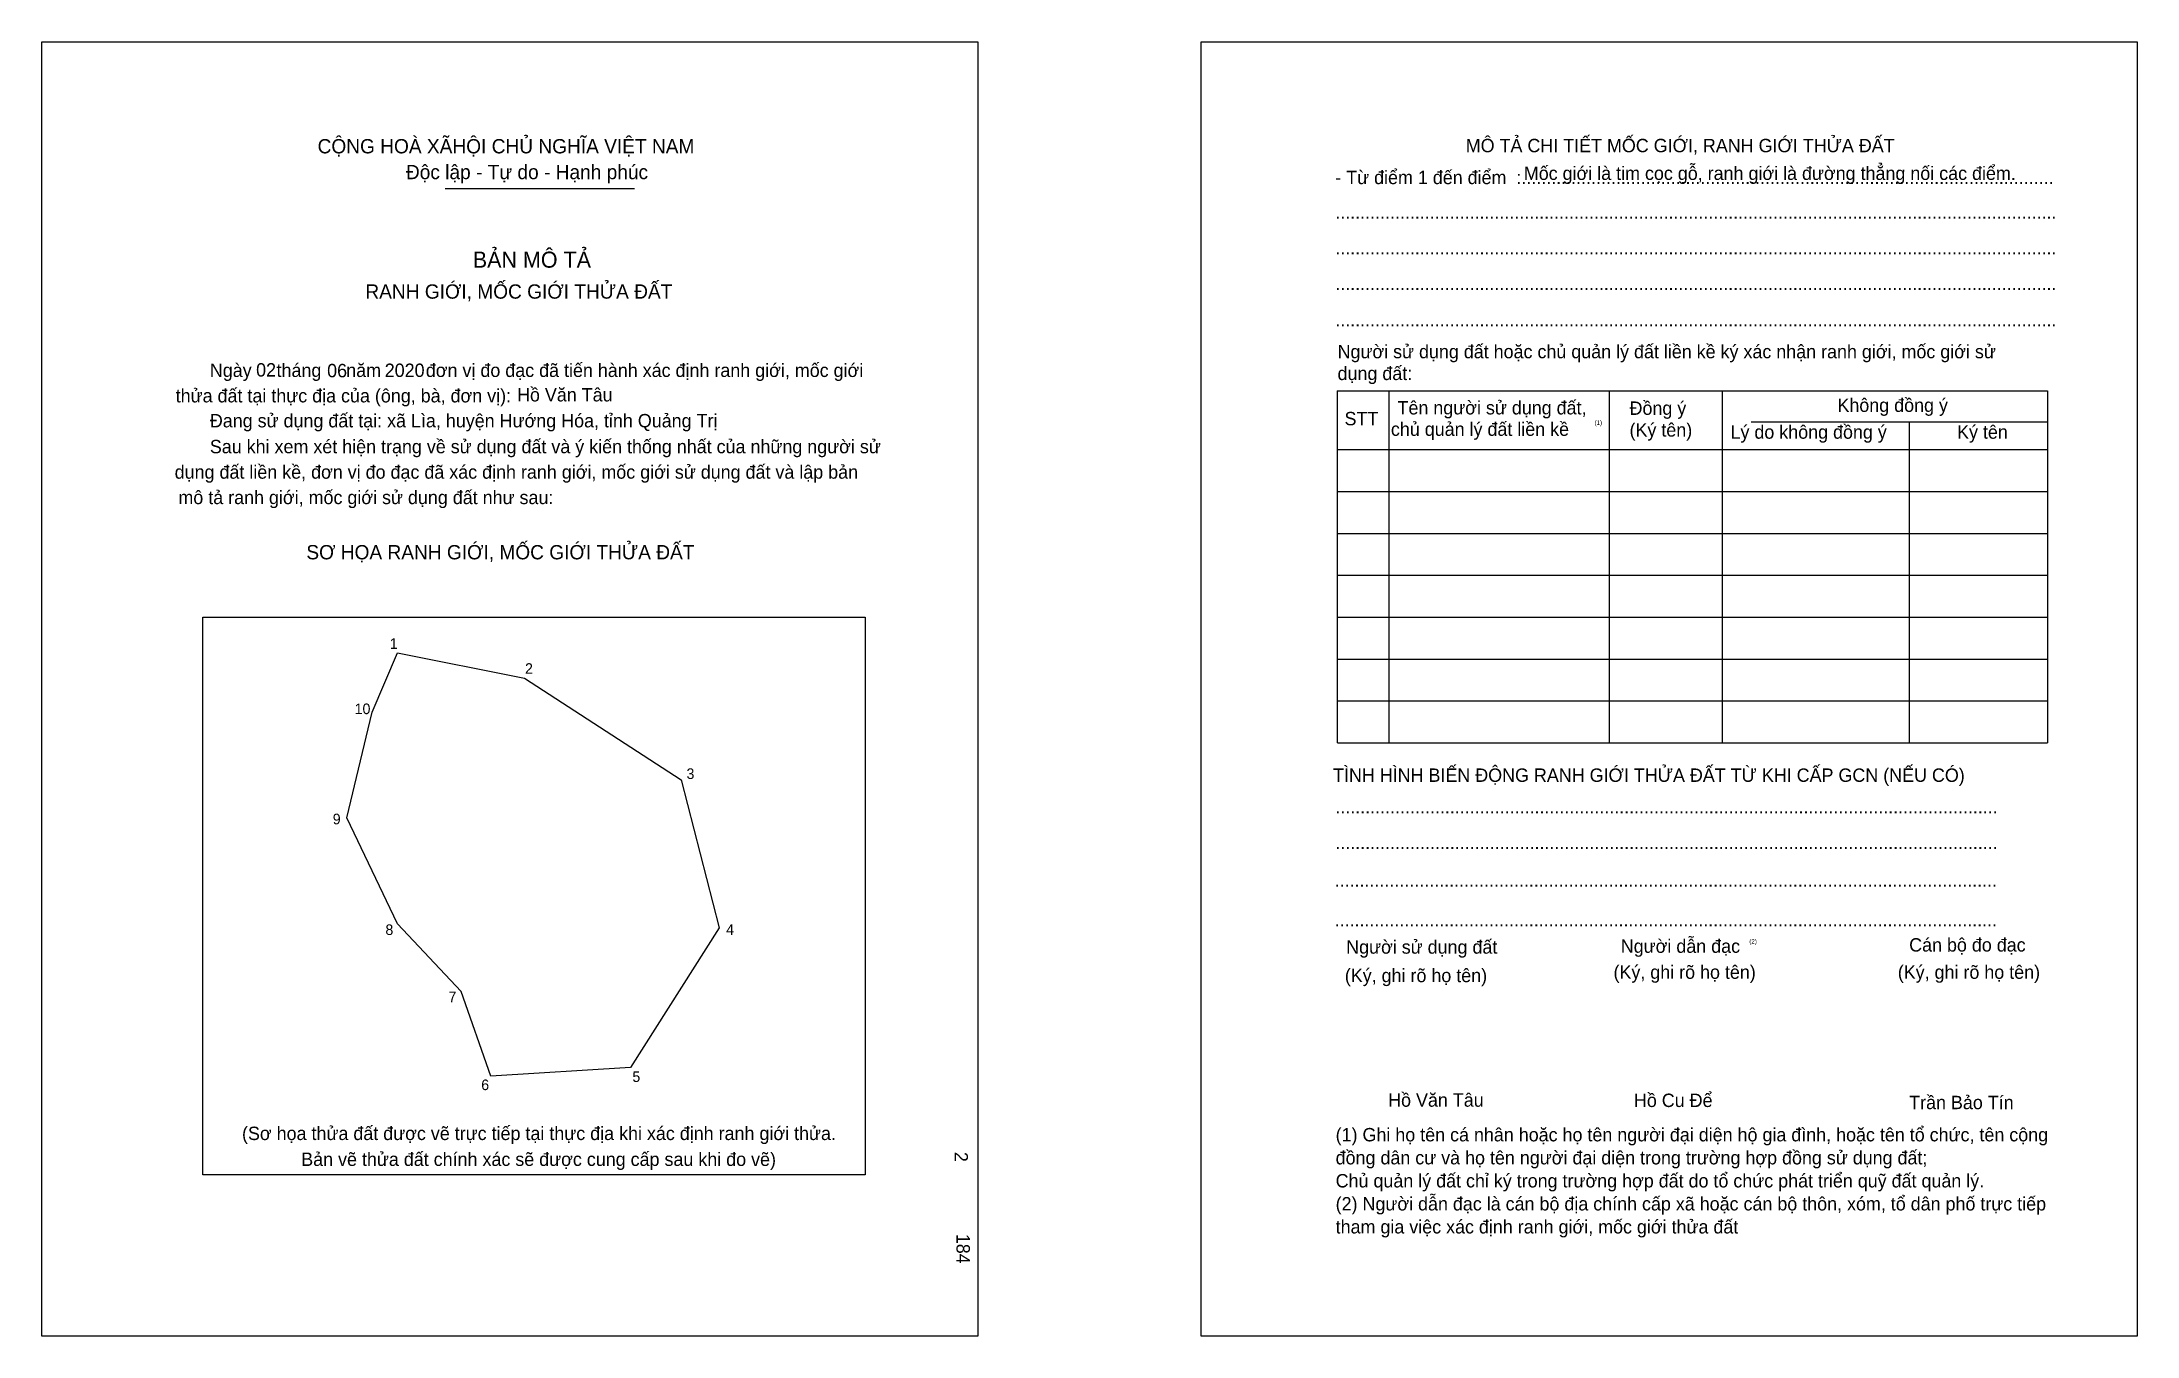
# Model space of a CAD drawing. Extents: x 551751 to 552246, y 1821575 to 1821880.
import ezdxf

# ---------------------------------------------------------------- set-up
doc = ezdxf.new("R2010")
doc.units = 0
for name, color, linetype in [('bmtKhungInTrang1', 7, 'Continuous'), ('bmtKhungInTrang2', 7, 'Continuous'), ('bmtNoiDung', 7, 'Continuous'), ('bmtTemplate', 7, 'Continuous'), ('CanhThua', 7, 'Continuous'), ('SoHieuDinhThua', 7, 'Continuous')]:
    doc.layers.add(name, color=color, linetype=linetype)

msp = doc.modelspace()

# ---------------------------------------------------------------- linework, layer by layer
at = {"layer": 'bmtKhungInTrang1'}
msp.add_lwpolyline([(551750.95, 1821880.42), (551972.1, 1821880.42), (551972.1, 1821574.53), (551750.95, 1821574.53)], close=True, dxfattribs=at)
at = {"layer": 'bmtKhungInTrang2'}
msp.add_lwpolyline([(552024.84, 1821880.42), (552245.99, 1821880.42), (552245.99, 1821574.53), (552024.84, 1821574.53)], close=True, dxfattribs=at)
at = {"layer": 'bmtTemplate'}
for p, q in [((551846.25, 1821845.75), (551890.97, 1821845.75)), ((552069.2, 1821797.91), (552069.2, 1821714.76)), ((552121.23, 1821797.91), (552121.23, 1821714.76)), ((552147.99, 1821798.01), (552147.99, 1821714.76)), ((552224.82, 1821797.91), (552224.82, 1821714.76)), ((552154.78, 1821790.59), (552224.82, 1821790.59)), ((552057.08, 1821784.05), (552224.82, 1821784.05)), ((552057.08, 1821774.16), (552224.82, 1821774.16)), ((552057.08, 1821764.26), (552224.82, 1821764.26)), ((552057.08, 1821754.36), (552224.82, 1821754.36)), ((552057.08, 1821744.46), (552224.82, 1821744.46)), ((552057.08, 1821734.56), (552224.82, 1821734.56)), ((552057.08, 1821724.66), (552224.82, 1821724.66)), ((552057.08, 1821714.76), (552224.82, 1821714.76))]:
    msp.add_line(p, q, dxfattribs=at)
for points in [[(552056.97, 1821797.91), (552224.82, 1821797.91)], [(552056.97, 1821797.91), (552056.97, 1821714.76)], [(552192.17, 1821790.49), (552192.17, 1821714.76)]]:
    msp.add_lwpolyline(points, dxfattribs=at)
msp.add_lwpolyline([(551789, 1821612.63), (551789, 1821744.45), (551945.48, 1821744.45), (551945.48, 1821612.63)], close=True, dxfattribs=at)
at = {"layer": 'CanhThua'}
for p, q in [((551829, 1821722), (551835, 1821736)), ((551835, 1821736), (551865, 1821730)), ((551865, 1821730), (551902, 1821706)), ((551823, 1821697), (551829, 1821722)), ((551902, 1821706), (551911, 1821671)), ((551835, 1821672), (551823, 1821697)), ((551850, 1821656), (551835, 1821672)), ((551911, 1821671), (551890, 1821638)), ((551857, 1821636), (551850, 1821656)), ((551890, 1821638), (551857, 1821636))]:
    msp.add_line(p, q, dxfattribs=at)

# ---------------------------------------------------------------- texts
at = {"layer": 'bmtNoiDung'}
for s, p in [('02', (551801.56, 1821801.32)), ('06', (551818.34, 1821801.15)), ('2020', (551831.95, 1821801.22)), ('Hồ Văn Tâu', (551863.21, 1821795.44)), ('Hồ Văn Tâu', (552069.03, 1821628.75))]:
    msp.add_text(s, height=3.164, dxfattribs=at).set_placement(p)
for s, height, p in [('2', 3.16, (551966.59, 1821618.07)), ('184', 3.164, (551967.04, 1821598.71))]:
    msp.add_text(s, height=height, rotation=270, dxfattribs=at).set_placement(p)
at = {"layer": 'bmtTemplate'}
for s, height, p in [('CỘNG HOÀ XÃHỘI CHỦ NGHĨA VIỆT NAM', 3.3753, (551816.09, 1821854.07)), ('MÔ TẢ CHI TIẾT MỐC GIỚI, RANH GIỚI THỬA ĐẤT', 3.1631, (552087.37, 1821854.34)), ('Độc lập - Tự do - Hạnh phúc', 3.3753, (551836.96, 1821847.97)), ('- Từ điểm 1 đến điểm  :...........................................................................................................', 3.1631, (552056.54, 1821846.8)), ('Mốc giới là tim cọc gỗ, ranh giới là đường thẳng nối các điểm.', 3.1631, (552101.09, 1821847.79)), ('.................................................................................................................................................', 3.1631, (552056.54, 1821838.6)), ('BẢN MÔ TẢ', 3.797, (551852.76, 1821827.05)), ('.................................................................................................................................................', 3.1631, (552056.54, 1821830.19)), ('RANH GIỚI, MỐC GIỚI THỬA ĐẤT', 3.3753, (551827.38, 1821819.73)), ('.................................................................................................................................................', 3.1631, (552056.54, 1821821.77)), ('.................................................................................................................................................', 3.1631, (552056.54, 1821813.16)), ('Người sử dụng đất hoặc chủ quản lý đất liền kề ký xác nhận ranh giới, mốc giới sử', 3.1631, (552057.08, 1821805.64)), ('Ngày     tháng     năm         đơn vị đo đạc đã tiến hành xác định ranh giới, mốc giới ', 3.1643, (551790.63, 1821801.22)), ('dụng đất:', 3.163, (552057.08, 1821800.49)), ('thửa đất tại thực địa của (ông, bà, đơn vị):', 3.1643, (551782.56, 1821795.21)), ('Tên người sử dụng đất,', 3.1631, (552071.25, 1821792.37)), ('Đồng ý', 3.163, (552126.07, 1821792.27)), ('Không đồng ý', 3.1631, (552175.19, 1821792.97)), ('Đang sử dụng đất tại: xã Lìa, huyện Hướng Hóa, tỉnh Quảng Trị', 3.1643, (551790.63, 1821789.31)), ('STT', 3.163, (552058.73, 1821789.8)), ('chủ quản lý đất liền kề', 3.1631, (552069.69, 1821787.31)), ('(1)', 1.055, (552117.8, 1821789.91)), ('(Ký tên)', 3.163, (552126.07, 1821787.13)), ('Lý do không đồng ý', 3.1631, (552149.93, 1821786.63)), ('Ký tên', 3.163, (552203.46, 1821786.63)), ('Sau khi xem xét hiện trạng về sử dụng đất và ý kiến thống nhất của những người sử ', 3.1643, (551790.63, 1821783.19)), ('dụng đất liền kề, đơn vị đo đạc đã xác định ranh giới, mốc giới sử dụng đất và lập bản', 3.1643, (551782.32, 1821777.18)), ('mô tả ranh giới, mốc giới sử dụng đất như sau:', 3.1643, (551783.2, 1821771.17)), ('SƠ HỌA RANH GIỚI, MỐC GIỚI THỬA ĐẤT', 3.3753, (551813.43, 1821758.12)), ('TÌNH HÌNH BIẾN ĐỘNG RANH GIỚI THỬA ĐẤT TỪ KHI CẤP GCN (NẾU CÓ)', 3.1631, (552056.01, 1821705.53)), ('.....................................................................................................................................', 3.16784, (552056.54, 1821698.08)), ('.....................................................................................................................................', 3.16784, (552056.54, 1821689.67)), ('.....................................................................................................................................', 3.16784, (552056.38, 1821680.76)), ('.....................................................................................................................................', 3.16784, (552056.38, 1821671.35)), ('Người sử dụng đất', 3.1631, (552059.12, 1821664.92)), ('Người dẫn đạc', 3.1631, (552124, 1821665.12)), ('(2)', 1.055, (552154.37, 1821667.3)), ('Cán bộ đo đạc', 3.1631, (552192.14, 1821665.42)), ('(Ký, ghi rõ họ tên)', 3.1631, (552058.8, 1821658.19)), ('(Ký, ghi rõ họ tên)', 3.1631, (552122.28, 1821658.98)), ('(Ký, ghi rõ họ tên)', 3.1631, (552189.45, 1821658.98)), ('Hồ Cu Để', 3.163, (552127.11, 1821628.68)), ('Trần Bảo Tín', 3.1631, (552192.14, 1821628.17)), ('(Sơ họa thửa đất được vẽ trực tiếp tại thực địa khi xác định ranh giới thửa.', 3.1643, (551798.23, 1821620.87)), ('(1) Ghi họ tên cá nhân hoặc họ tên người đại diện hộ gia đình, hoặc tên tổ chức, tên cộng', 3.1631, (552056.63, 1821620.56)), ('Bản vẽ thửa đất chính xác sẽ được cung cấp sau khi đo vẽ)', 3.1643, (551812.22, 1821614.75)), ('đồng dân cư và họ tên người đại diện trong trường hợp đồng sử dụng đất;', 3.1631, (552056.63, 1821615.12)), ('Chủ quản lý đất chỉ ký trong trường hợp đất do tổ chức phát triển quỹ đất quản lý.', 3.1631, (552056.63, 1821609.67)), ('(2) Người dẫn đạc là cán bộ địa chính cấp xã hoặc cán bộ thôn, xóm, tổ dân phố trực tiếp', 3.1631, (552056.63, 1821604.23)), ('tham gia việc xác định ranh giới, mốc giới thửa đất', 3.1631, (552056.63, 1821598.79))]:
    msp.add_text(s, height=height, dxfattribs=at).set_placement(p)
at = {"layer": 'SoHieuDinhThua'}
for s, p in [('1', (551833.14, 1821736.96)), ('2', (551865.1, 1821731.07)), ('10', (551824.85, 1821721.54)), ('3', (551903.26, 1821706.21)), ('9', (551819.67, 1821695.49)), ('8', (551832.12, 1821669.34)), ('4', (551912.61, 1821669.36)), ('7', (551847.02, 1821653.45)), ('6', (551854.76, 1821632.67)), ('5', (551890.47, 1821634.6))]:
    msp.add_text(s, height=2.5, dxfattribs=at).set_placement(p)

doc.saveas('drawing.dxf')
